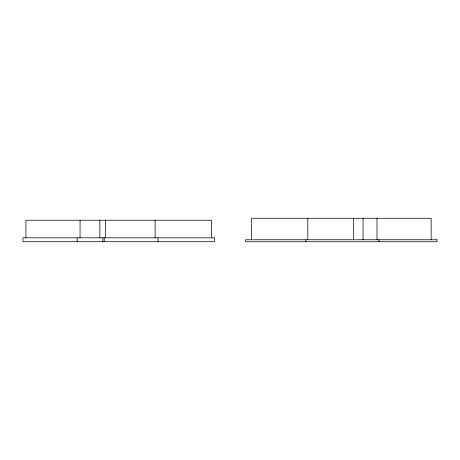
<?xml version="1.0" encoding="UTF-8"?>
<svg xmlns="http://www.w3.org/2000/svg" width="460" height="460" viewBox="0 0 460 460"><rect width="100%" height="100%" fill="white"/><g stroke="black" fill="none" stroke-linecap="round" stroke-linejoin="round"><path stroke-width="0.69" d="M431.147 239.758L431.147 218.287L251.47 218.287L251.47 239.758M378.959 239.758L378.959 241.713M377.01 218.287L377.01 239.758M363.055 218.287L363.055 239.758M353.389 218.287L353.389 239.758M307.815 218.287L307.815 239.758M305.865 239.758L305.865 241.713M211.456 237.808L211.456 220.242L25.927 220.242L25.927 237.808M158.039 237.808L158.039 241.713M155.112 220.242L155.112 237.808M105.397 220.242L105.397 237.808M104.184 237.808L104.184 241.713M102.804 237.808L102.804 241.713M99.872 220.242L99.872 237.808M80.063 220.242L80.063 237.808M77.136 237.808L77.136 241.713M214.383 237.808L23 237.808L23 241.713L214.383 241.713L214.383 237.808M437 239.758L245.617 239.758L245.617 241.713L437 241.713L437 239.758"/></g></svg>
